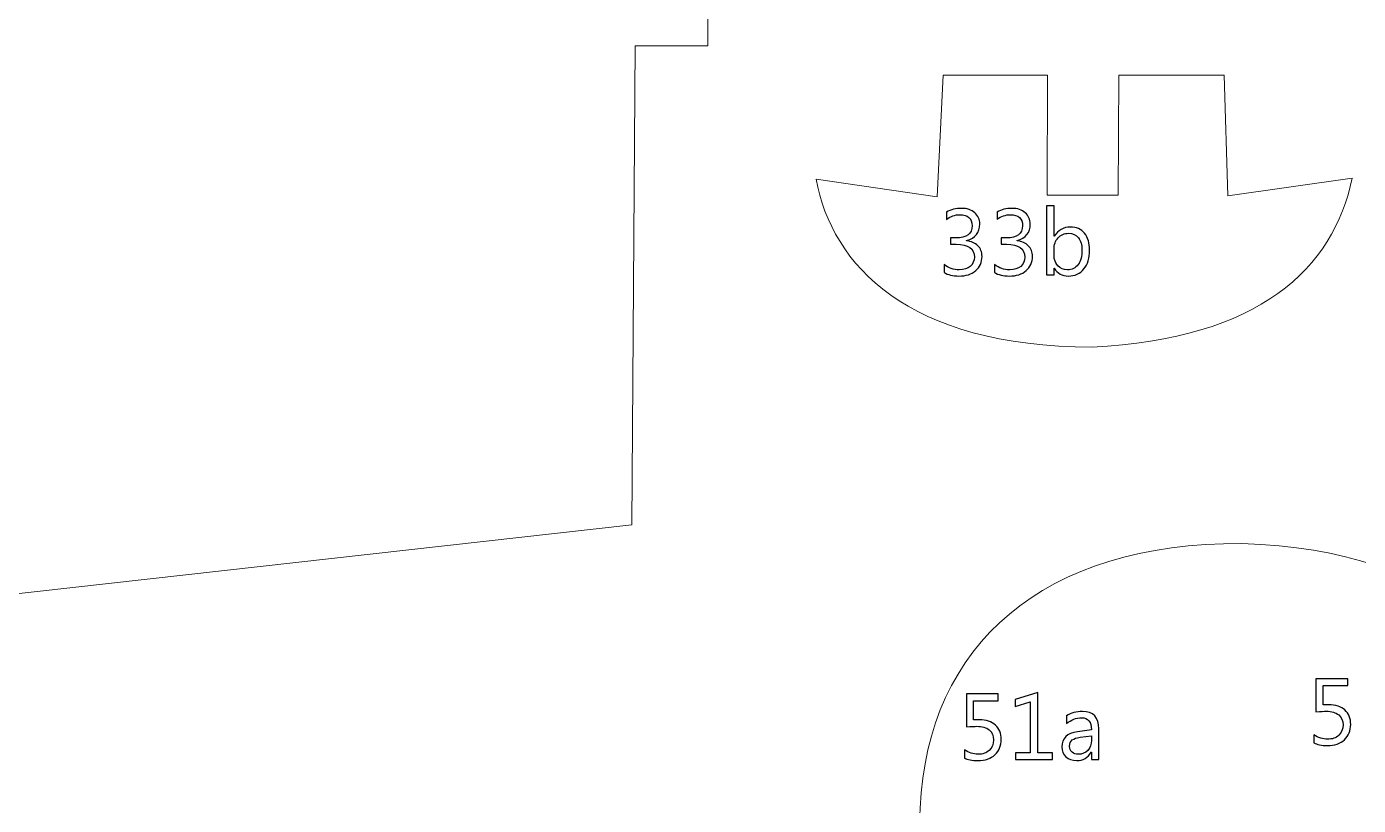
# Model space of a CAD drawing. Header units: centimetres. Extents: x -19.4 to 19.9, y -26.5 to 22.7.
# Drawn here: x -2.86 to 3.17, y 7.55 to 11.08 of the extents above; entities that cross this region are included whole.
import ezdxf

# ---------------------------------------------------------------- set-up
doc = ezdxf.new("R2010")
doc.units = ezdxf.units.CM
doc.header["$MEASUREMENT"] = 0
doc.layers.add('Camada 1', color=7, linetype='Continuous')

msp = doc.modelspace()

# ---------------------------------------------------------------- linework, layer by layer
at = {"layer": 'Camada 1', "color": 7, "lineweight": 9}
for points, knots in [([(11.37641, 13.9241), (11.37641, 13.9241), (12.07959, 13.92746), (12.07959, 13.92746), (12.07959, 13.92746), (12.07959, 13.92746), (12.07889, 12.84872), (12.07889, 12.84872), (12.07889, 12.84872), (12.07889, 12.84872), (12.40737, 12.84868), (12.40737, 12.84868), (12.40737, 12.84868), (12.40737, 12.84868), (12.40791, 13.9203), (12.40791, 13.9203), (12.40791, 13.9203), (12.40791, 13.9203), (13.44927, 13.9203), (13.44927, 13.9203), (13.44927, 13.9203), (13.44927, 13.9203), (13.44927, 12.84866), (13.44927, 12.84866), (13.44927, 12.84866), (13.44927, 12.84866), (13.77653, 12.84874), (13.77653, 12.84874), (13.77653, 12.84874), (13.77653, 12.84874), (13.77665, 13.92194), (13.77665, 13.92194), (13.77665, 13.92194), (13.77665, 13.92194), (14.82129, 13.92148), (14.82129, 13.92148), (14.82129, 13.92148), (14.82129, 13.92148), (14.81871, 12.8491), (14.81871, 12.8491), (14.81871, 12.8491), (14.81871, 12.8491), (15.15111, 12.84872), (15.15111, 12.84872), (15.15111, 12.84872), (15.15111, 12.84872), (15.15233, 13.92432), (15.15233, 13.92432), (15.15233, 13.92432), (15.15233, 13.92432), (16.19311, 13.92528), (16.19311, 13.92528), (16.19311, 13.92528), (16.19311, 13.92528), (16.19311, 12.8488), (16.19311, 12.8488), (16.19311, 12.8488), (16.19311, 12.8488), (16.51913, 12.84902), (16.51913, 12.84902), (16.51913, 12.84902), (16.51913, 12.84902), (16.52443, 13.92402), (16.52443, 13.92402), (16.52443, 13.92402), (16.52443, 13.92402), (17.57629, 13.92198), (17.57629, 13.92198), (17.57629, 13.92198), (17.57629, 13.92198), (17.57965, 12.84876), (17.57965, 12.84876), (17.57965, 12.84876), (17.57965, 12.84876), (17.90357, 12.84884), (17.90357, 12.84884), (17.90357, 12.84884), (17.90357, 12.84884), (17.90519, 13.92198), (17.90519, 13.92198), (17.90519, 13.92198), (17.90519, 13.92198), (19.26099, 13.92256), (19.26099, 13.92256), (19.26099, 13.92256), (19.26099, 13.92256), (19.26329, 13.48384), (19.26329, 13.48384), (19.26329, 13.48384), (19.26329, 13.48384), (18.93721, 13.48414), (18.93721, 13.48414), (18.93721, 13.48414), (18.93721, 13.48414), (18.93723, 12.19382), (18.93723, 12.19382), (18.93723, 12.19382), (18.93723, 12.19382), (19.26321, 12.19404), (19.26321, 12.19404), (19.26321, 12.19404), (19.26321, 12.19404), (19.26315, 11.75908), (19.26315, 11.75908), (19.26315, 11.75908), (19.26315, 11.75908), (11.03407, 11.7589), (11.03407, 11.7589), (11.03407, 11.7589), (11.03407, 11.7589), (11.03373, 12.41852), (11.03373, 12.41852), (11.03373, 12.41852), (11.03373, 12.41852), (9.92885, 12.41852), (9.92885, 12.41852), (9.92885, 12.41852), (9.75935, 12.41476), (9.68185, 12.23418), (9.68047, 11.9069), (9.68047, 11.9069), (9.69413, 11.37154), (9.37973, 11.14726), (9.12445, 11.176), (9.12445, 11.176), (9.12445, 11.176), (9.27543, 12.39628), (9.27543, 12.39628), (9.27543, 12.39628), (9.27543, 12.39628), (8.95219, 12.42986), (8.95219, 12.42986), (8.95219, 12.42986), (8.95219, 12.42986), (8.84463, 11.63264), (8.84463, 11.63264), (8.84463, 11.63264), (8.84463, 11.63264), (0.22525, 11.6231), (0.22525, 11.6231), (0.22525, 11.6231), (0.22525, 11.6231), (0.22507, 10.99086), (0.22507, 10.99086), (0.22507, 10.99086), (0.22507, 10.99086), (-0.10347, 10.99076), (-0.10347, 10.99076), (-0.10347, 10.99076), (-0.10347, 10.99076), (-0.11755, 8.8225), (-0.11755, 8.8225), (-0.11755, 8.8225), (-0.11755, 8.8225), (-3.49563, 8.44424), (-3.49563, 8.44424), (-3.49563, 8.44424), (-3.49563, 8.44424), (-6.30451, 8.4458), (-6.30451, 8.4458), (-6.30451, 8.4458), (-6.45183, 8.39096), (-6.51353, 8.26754), (-6.47197, 8.06132), (-6.47197, 8.06132), (-6.47197, 8.06132), (-6.37361, 7.75354), (-6.37361, 7.75354), (-6.37361, 7.75354), (-6.28155, 7.4655), (-6.25523, 7.30042), (-6.48603, 7.20486), (-6.48603, 7.20486), (-6.48603, 7.20486), (-6.90057, 7.05002), (-6.90057, 7.05002), (-6.90057, 7.05002), (-7.47129, 6.79104), (-7.55529, 6.23856), (-7.30631, 5.48524), (-7.30631, 5.48524), (-7.17705, 5.0702), (-7.33309, 4.78106), (-7.57529, 4.86966), (-7.57529, 4.86966), (-7.57529, 4.86966), (-10.28973, 5.78374), (-10.28973, 5.78374), (-10.28973, 5.78374), (-10.22709, 6.0198), (-10.15177, 6.25586), (-10.06381, 6.49188), (-10.06381, 6.49188), (-10.06381, 6.49188), (-9.29107, 6.16076), (-9.29107, 6.16076), (-9.29107, 6.16076), (-9.29107, 6.16076), (-9.18305, 6.4722), (-9.18305, 6.4722), (-9.18305, 6.4722), (-9.18305, 6.4722), (-9.95903, 6.80332), (-9.95903, 6.80332), (-9.95903, 6.80332), (-9.84095, 7.05886), (-9.71651, 7.30802), (-9.58577, 7.55078), (-9.58577, 7.55078), (-9.58577, 7.55078), (-8.81305, 7.12788), (-8.81305, 7.12788), (-8.81305, 7.12788), (-8.81305, 7.12788), (-8.64277, 7.40654), (-8.64277, 7.40654), (-8.64277, 7.40654), (-8.64277, 7.40654), (-9.40569, 7.83274), (-9.40569, 7.83274), (-9.40569, 7.83274), (-9.28067, 8.0523), (-9.15047, 8.26154), (-9.01279, 8.45562), (-9.01279, 8.45562), (-9.01279, 8.45562), (-8.30555, 7.98026), (-8.30555, 7.98026), (-8.30555, 7.98026), (-8.30555, 7.98026), (-8.12873, 8.24908), (-8.12873, 8.24908), (-8.12873, 8.24908), (-8.12873, 8.24908), (-8.82615, 8.72444), (-8.82615, 8.72444), (-8.82615, 8.72444), (-8.67565, 8.9213), (-8.53347, 9.12214), (-8.40049, 9.32766), (-8.40049, 9.32766), (-8.40049, 9.32766), (-7.67033, 8.87198), (-7.67033, 8.87198), (-7.67033, 8.87198), (-7.67033, 8.87198), (-7.52955, 9.15718), (-7.52955, 9.15718), (-7.52955, 9.15718), (-7.52955, 9.15718), (-8.24333, 9.61944), (-8.24333, 9.61944), (-8.24333, 9.61944), (-7.96299, 10.27668), (-8.15729, 10.81642), (-8.93957, 11.1372), (-8.93957, 11.1372), (-10.30611, 11.44512), (-11.85497, 11.2906), (-13.26861, 10.593), (-13.26861, 10.593), (-14.28477, 10.03624), (-15.28005, 9.33332), (-16.34493, 8.71392), (-16.34493, 8.71392), (-16.88491, 8.36424), (-17.42001, 8.05078), (-17.99139, 7.79882), (-17.99139, 7.79882), (-18.20785, 7.72828), (-18.35853, 7.7012), (-18.43989, 7.74648), (-18.43989, 7.74648), (-18.94871, 8.2031), (-19.20831, 9.29954), (-19.16717, 11.16816), (-19.16717, 11.16816), (-19.05729, 12.75388), (-18.79409, 13.78934), (-18.34589, 14.16064), (-18.34589, 14.16064), (-17.93667, 14.31526), (-16.39563, 14.339), (-14.08061, 14.16394), (-14.08061, 14.16394), (-12.50495, 14.0402), (-10.93755, 13.89186), (-9.37527, 13.72814), (-9.37527, 13.72814), (-8.45931, 13.6227), (-7.69887, 14.4273), (-7.01631, 15.66702), (-7.01631, 15.66702), (-7.24053, 15.70562), (-7.39905, 15.87984), (-7.41883, 16.23198), (-7.41883, 16.23198), (-7.41447, 16.64898), (-7.23319, 16.85688), (-6.88765, 16.88712), (-6.88765, 16.88712), (-6.74355, 16.88834), (-6.59947, 16.8867), (-6.45545, 16.8702), (-6.45545, 16.8702), (-6.25989, 16.84684), (-6.16893, 16.93304), (-6.17537, 17.17238), (-6.17537, 17.17238), (-6.17537, 17.17238), (-6.17237, 17.64582), (-6.17237, 17.64582), (-6.17237, 17.64582), (-6.17237, 17.64582), (-5.81499, 17.6458), (-5.81499, 17.6458), (-5.81499, 17.6458), (-5.81499, 17.6458), (-5.81487, 18.32742), (-5.81487, 18.32742), (-5.81487, 18.32742), (-5.81487, 18.32742), (-5.21493, 18.32704), (-5.21493, 18.32704), (-5.21493, 18.32704), (-5.21493, 18.32704), (-4.62743, 19.04874), (-4.62743, 19.04874), (-4.62743, 19.04874), (-4.62743, 19.04874), (-1.79101, 19.04826), (-1.79101, 19.04826), (-1.79101, 19.04826), (-1.79101, 19.04826), (-1.79035, 17.87462), (-1.79035, 17.87462), (-1.79035, 17.87462), (-1.79035, 17.87462), (-1.44867, 17.87474), (-1.44867, 17.87474), (-1.44867, 17.87474), (-1.44867, 17.87474), (-1.45357, 17.09792), (-1.45357, 17.09792), (-1.45357, 17.09792), (-1.46313, 16.93078), (-1.57727, 16.85724), (-1.75109, 16.82918), (-1.75109, 16.82918), (-1.75109, 16.82918), (-2.31765, 16.8291), (-2.31765, 16.8291), (-2.31765, 16.8291), (-2.31765, 16.8291), (-2.31783, 16.33548), (-2.31783, 16.33548), (-2.31783, 16.33548), (-2.31783, 16.33548), (-1.72435, 16.33548), (-1.72435, 16.33548), (-1.72435, 16.33548), (-0.97487, 16.30596), (-0.53833, 16.19118), (-0.32925, 15.9366), (-0.32925, 15.9366), (-0.19497, 15.77742), (-0.11275, 15.60084), (-0.10665, 15.399), (-0.10665, 15.399), (-0.10665, 15.399), (-0.09979, 14.42812), (-0.09979, 14.42812), (-0.09979, 14.42812), (-0.09979, 14.42812), (0.23141, 14.42836), (0.23141, 14.42836), (0.23141, 14.42836), (0.23141, 14.42836), (0.23235, 13.66432), (0.23235, 13.66432), (0.23235, 13.66432), (0.23235, 13.66432), (9.18865, 13.6641), (9.18865, 13.6641), (9.18865, 13.6641), (9.18865, 13.6641), (9.18727, 14.08738), (9.18727, 14.08738), (9.18727, 14.08738), (9.40587, 14.77222), (9.62069, 15.48714), (9.84303, 16.14192), (9.84303, 16.14192), (9.94079, 16.43224), (10.10731, 16.5922), (10.34163, 16.58406), (10.34163, 16.58406), (10.64957, 16.55468), (10.82359, 16.36344), (10.91783, 16.06836), (10.91783, 16.06836), (11.09525, 15.38488), (11.22243, 14.63772), (11.37641, 13.9241)], [0, 0, 0, 0, 0.0098039, 0.0098039, 0.0098039, 0.0098039, 0.0196078, 0.0196078, 0.0196078, 0.0196078, 0.0294118, 0.0294118, 0.0294118, 0.0294118, 0.0392157, 0.0392157, 0.0392157, 0.0392157, 0.0490196, 0.0490196, 0.0490196, 0.0490196, 0.0588235, 0.0588235, 0.0588235, 0.0588235, 0.0686275, 0.0686275, 0.0686275, 0.0686275, 0.0784314, 0.0784314, 0.0784314, 0.0784314, 0.0882353, 0.0882353, 0.0882353, 0.0882353, 0.0980392, 0.0980392, 0.0980392, 0.0980392, 0.1078431, 0.1078431, 0.1078431, 0.1078431, 0.1176471, 0.1176471, 0.1176471, 0.1176471, 0.127451, 0.127451, 0.127451, 0.127451, 0.1372549, 0.1372549, 0.1372549, 0.1372549, 0.1470588, 0.1470588, 0.1470588, 0.1470588, 0.1568627, 0.1568627, 0.1568627, 0.1568627, 0.1666667, 0.1666667, 0.1666667, 0.1666667, 0.1764706, 0.1764706, 0.1764706, 0.1764706, 0.1862745, 0.1862745, 0.1862745, 0.1862745, 0.1960784, 0.1960784, 0.1960784, 0.1960784, 0.2058824, 0.2058824, 0.2058824, 0.2058824, 0.2156863, 0.2156863, 0.2156863, 0.2156863, 0.2254902, 0.2254902, 0.2254902, 0.2254902, 0.2352941, 0.2352941, 0.2352941, 0.2352941, 0.245098, 0.245098, 0.245098, 0.245098, 0.254902, 0.254902, 0.254902, 0.254902, 0.2647059, 0.2647059, 0.2647059, 0.2647059, 0.2745098, 0.2745098, 0.2745098, 0.2745098, 0.2843137, 0.2843137, 0.2843137, 0.2843137, 0.2941176, 0.2941176, 0.2941176, 0.2941176, 0.3039216, 0.3039216, 0.3039216, 0.3039216, 0.3137255, 0.3137255, 0.3137255, 0.3137255, 0.3235294, 0.3235294, 0.3235294, 0.3235294, 0.3333333, 0.3333333, 0.3333333, 0.3333333, 0.3431373, 0.3431373, 0.3431373, 0.3431373, 0.3529412, 0.3529412, 0.3529412, 0.3529412, 0.3627451, 0.3627451, 0.3627451, 0.3627451, 0.372549, 0.372549, 0.372549, 0.372549, 0.3823529, 0.3823529, 0.3823529, 0.3823529, 0.3921569, 0.3921569, 0.3921569, 0.3921569, 0.4019608, 0.4019608, 0.4019608, 0.4019608, 0.4117647, 0.4117647, 0.4117647, 0.4117647, 0.4215686, 0.4215686, 0.4215686, 0.4215686, 0.4313725, 0.4313725, 0.4313725, 0.4313725, 0.4411765, 0.4411765, 0.4411765, 0.4411765, 0.4509804, 0.4509804, 0.4509804, 0.4509804, 0.4607843, 0.4607843, 0.4607843, 0.4607843, 0.4705882, 0.4705882, 0.4705882, 0.4705882, 0.4803922, 0.4803922, 0.4803922, 0.4803922, 0.4901961, 0.4901961, 0.4901961, 0.4901961, 0.5, 0.5, 0.5, 0.5, 0.5098039, 0.5098039, 0.5098039, 0.5098039, 0.5196078, 0.5196078, 0.5196078, 0.5196078, 0.5294118, 0.5294118, 0.5294118, 0.5294118, 0.5392157, 0.5392157, 0.5392157, 0.5392157, 0.5490196, 0.5490196, 0.5490196, 0.5490196, 0.5588235, 0.5588235, 0.5588235, 0.5588235, 0.5686275, 0.5686275, 0.5686275, 0.5686275, 0.5784314, 0.5784314, 0.5784314, 0.5784314, 0.5882353, 0.5882353, 0.5882353, 0.5882353, 0.5980392, 0.5980392, 0.5980392, 0.5980392, 0.6078431, 0.6078431, 0.6078431, 0.6078431, 0.6176471, 0.6176471, 0.6176471, 0.6176471, 0.627451, 0.627451, 0.627451, 0.627451, 0.6372549, 0.6372549, 0.6372549, 0.6372549, 0.6470588, 0.6470588, 0.6470588, 0.6470588, 0.6568627, 0.6568627, 0.6568627, 0.6568627, 0.6666667, 0.6666667, 0.6666667, 0.6666667, 0.6764706, 0.6764706, 0.6764706, 0.6764706, 0.6862745, 0.6862745, 0.6862745, 0.6862745, 0.6960784, 0.6960784, 0.6960784, 0.6960784, 0.7058824, 0.7058824, 0.7058824, 0.7058824, 0.7156863, 0.7156863, 0.7156863, 0.7156863, 0.7254902, 0.7254902, 0.7254902, 0.7254902, 0.7352941, 0.7352941, 0.7352941, 0.7352941, 0.745098, 0.745098, 0.745098, 0.745098, 0.754902, 0.754902, 0.754902, 0.754902, 0.7647059, 0.7647059, 0.7647059, 0.7647059, 0.7745098, 0.7745098, 0.7745098, 0.7745098, 0.7843137, 0.7843137, 0.7843137, 0.7843137, 0.7941176, 0.7941176, 0.7941176, 0.7941176, 0.8039216, 0.8039216, 0.8039216, 0.8039216, 0.8137255, 0.8137255, 0.8137255, 0.8137255, 0.8235294, 0.8235294, 0.8235294, 0.8235294, 0.8333333, 0.8333333, 0.8333333, 0.8333333, 0.8431373, 0.8431373, 0.8431373, 0.8431373, 0.8529412, 0.8529412, 0.8529412, 0.8529412, 0.8627451, 0.8627451, 0.8627451, 0.8627451, 0.872549, 0.872549, 0.872549, 0.872549, 0.8823529, 0.8823529, 0.8823529, 0.8823529, 0.8921569, 0.8921569, 0.8921569, 0.8921569, 0.9019608, 0.9019608, 0.9019608, 0.9019608, 0.9117647, 0.9117647, 0.9117647, 0.9117647, 0.9215686, 0.9215686, 0.9215686, 0.9215686, 0.9313725, 0.9313725, 0.9313725, 0.9313725, 0.9411765, 0.9411765, 0.9411765, 0.9411765, 0.9509804, 0.9509804, 0.9509804, 0.9509804, 0.9607843, 0.9607843, 0.9607843, 0.9607843, 0.9705882, 0.9705882, 0.9705882, 0.9705882, 0.9803922, 0.9803922, 0.9803922, 0.9803922, 1, 1, 1, 1]), ([(1.29067, 10.85912), (1.29067, 10.85912), (1.76147, 10.85902), (1.76147, 10.85902), (1.76147, 10.85902), (1.76147, 10.85902), (1.76039, 10.31476), (1.76039, 10.31476), (1.76039, 10.31476), (1.76039, 10.31476), (2.08235, 10.3149), (2.08235, 10.3149), (2.08235, 10.3149), (2.08235, 10.3149), (2.08543, 10.85888), (2.08543, 10.85888), (2.08543, 10.85888), (2.08543, 10.85888), (2.56185, 10.85908), (2.56185, 10.85908), (2.56185, 10.85908), (2.56185, 10.85908), (2.57795, 10.31212), (2.57795, 10.31212), (2.57795, 10.31212), (2.57795, 10.31212), (3.14022, 10.39258), (3.14022, 10.39258), (3.14022, 10.39258), (3.0556, 9.98332), (2.72054, 9.66392), (1.96436, 9.62784), (1.96436, 9.62784), (1.1263, 9.62918), (0.78875, 9.99998), (0.71516, 10.38726), (0.71516, 10.38726), (0.71516, 10.38726), (1.26333, 10.30756), (1.26333, 10.30756), (1.26333, 10.30756), (1.26333, 10.30756), (1.29067, 10.85912), (1.29067, 10.85912)], [0, 0, 0, 0, 0.0833333, 0.0833333, 0.0833333, 0.0833333, 0.1666667, 0.1666667, 0.1666667, 0.1666667, 0.25, 0.25, 0.25, 0.25, 0.3333333, 0.3333333, 0.3333333, 0.3333333, 0.4166667, 0.4166667, 0.4166667, 0.4166667, 0.5, 0.5, 0.5, 0.5, 0.5833333, 0.5833333, 0.5833333, 0.5833333, 0.6666667, 0.6666667, 0.6666667, 0.6666667, 0.75, 0.75, 0.75, 0.75, 0.8333333, 0.8333333, 0.8333333, 0.8333333, 1, 1, 1, 1]), ([(1.78183, 7.49232), (1.78183, 7.49232), (3.43911, 7.49232), (3.43911, 7.49232), (3.43911, 7.49232), (3.43911, 7.49232), (3.43895, 6.54134), (3.43895, 6.54134), (3.43895, 6.54134), (3.43895, 6.54134), (3.63725, 6.54126), (3.63725, 6.54126), (3.63725, 6.54126), (4.06167, 6.55782), (4.04601, 7.22336), (4.04225, 7.53746), (4.04225, 7.53746), (3.99287, 8.27288), (3.56705, 8.70618), (2.64161, 8.73852), (2.64161, 8.73852), (1.74353, 8.74314), (1.21989, 8.28126), (1.18559, 7.54106), (1.18559, 7.54106), (1.16931, 7.18974), (1.13373, 6.65694), (1.57381, 6.54118), (1.57381, 6.54118), (1.57381, 6.54118), (1.77489, 6.54466), (1.77489, 6.54466), (1.77489, 6.54466), (1.77489, 6.54466), (1.78183, 7.49232), (1.78183, 7.49232)], [0, 0, 0, 0, 0.1, 0.1, 0.1, 0.1, 0.2, 0.2, 0.2, 0.2, 0.3, 0.3, 0.3, 0.3, 0.4, 0.4, 0.4, 0.4, 0.5, 0.5, 0.5, 0.5, 0.6, 0.6, 0.6, 0.6, 0.7, 0.7, 0.7, 0.7, 0.8, 0.8, 0.8, 0.8, 1, 1, 1, 1])]:
    msp.add_open_spline(points, degree=3, knots=knots, dxfattribs=at)
at = {"layer": 'Camada 1', "color": 7}
for points, knots in [([(1.29444, 9.96521), (1.29444, 9.96521), (1.29444, 10.00161), (1.29444, 10.00161), (1.29444, 10.00161), (1.31469, 9.98553), (1.33762, 9.97748), (1.3631, 9.97748), (1.3631, 9.97748), (1.38384, 9.97748), (1.40035, 9.98263), (1.4127, 9.99301), (1.4127, 9.99301), (1.42504, 10.00338), (1.43118, 10.01735), (1.43118, 10.03485), (1.43118, 10.03485), (1.43118, 10.07365), (1.40367, 10.09306), (1.3487, 10.09306), (1.3487, 10.09306), (1.3487, 10.09306), (1.32408, 10.09306), (1.32408, 10.09306), (1.32408, 10.09306), (1.32408, 10.09306), (1.32408, 10.12184), (1.32408, 10.12184), (1.32408, 10.12184), (1.32408, 10.12184), (1.3475, 10.12184), (1.3475, 10.12184), (1.3475, 10.12184), (1.39654, 10.12184), (1.42102, 10.14005), (1.42102, 10.17638), (1.42102, 10.17638), (1.42102, 10.21004), (1.40232, 10.22683), (1.36493, 10.22683), (1.36493, 10.22683), (1.34405, 10.22683), (1.32436, 10.21978), (1.30587, 10.20566), (1.30587, 10.20566), (1.30587, 10.20566), (1.30587, 10.23868), (1.30587, 10.23868), (1.30587, 10.23868), (1.32492, 10.24997), (1.34743, 10.25562), (1.37333, 10.25562), (1.37333, 10.25562), (1.3983, 10.25562), (1.41827, 10.24899), (1.4333, 10.23579), (1.4333, 10.23579), (1.44826, 10.22253), (1.45574, 10.20559), (1.45574, 10.18492), (1.45574, 10.18492), (1.45574, 10.1459), (1.43591, 10.12078), (1.39619, 10.10964), (1.39619, 10.10964), (1.39619, 10.10964), (1.39619, 10.10879), (1.39619, 10.10879), (1.39619, 10.10879), (1.41749, 10.10674), (1.43443, 10.09926), (1.44699, 10.08635), (1.44699, 10.08635), (1.45962, 10.07344), (1.4659, 10.05735), (1.4659, 10.03809), (1.4659, 10.03809), (1.4659, 10.01142), (1.45637, 9.98997), (1.43725, 9.9736), (1.43725, 9.9736), (1.41813, 9.9573), (1.39294, 9.94912), (1.36168, 9.94912), (1.36168, 9.94912), (1.33353, 9.94912), (1.3111, 9.95448), (1.29444, 9.96521)], [0, 0, 0, 0, 0.0434783, 0.0434783, 0.0434783, 0.0434783, 0.0869565, 0.0869565, 0.0869565, 0.0869565, 0.1304348, 0.1304348, 0.1304348, 0.1304348, 0.173913, 0.173913, 0.173913, 0.173913, 0.2173913, 0.2173913, 0.2173913, 0.2173913, 0.2608696, 0.2608696, 0.2608696, 0.2608696, 0.3043478, 0.3043478, 0.3043478, 0.3043478, 0.3478261, 0.3478261, 0.3478261, 0.3478261, 0.3913043, 0.3913043, 0.3913043, 0.3913043, 0.4347826, 0.4347826, 0.4347826, 0.4347826, 0.4782609, 0.4782609, 0.4782609, 0.4782609, 0.5217391, 0.5217391, 0.5217391, 0.5217391, 0.5652174, 0.5652174, 0.5652174, 0.5652174, 0.6086957, 0.6086957, 0.6086957, 0.6086957, 0.6521739, 0.6521739, 0.6521739, 0.6521739, 0.6956522, 0.6956522, 0.6956522, 0.6956522, 0.7391304, 0.7391304, 0.7391304, 0.7391304, 0.7826087, 0.7826087, 0.7826087, 0.7826087, 0.826087, 0.826087, 0.826087, 0.826087, 0.8695652, 0.8695652, 0.8695652, 0.8695652, 0.9130435, 0.9130435, 0.9130435, 0.9130435, 1, 1, 1, 1]), ([(1.52262, 9.96521), (1.52262, 9.96521), (1.52262, 10.00161), (1.52262, 10.00161), (1.52262, 10.00161), (1.54287, 9.98553), (1.5658, 9.97748), (1.59128, 9.97748), (1.59128, 9.97748), (1.61202, 9.97748), (1.62853, 9.98263), (1.64088, 9.99301), (1.64088, 9.99301), (1.65322, 10.00338), (1.65936, 10.01735), (1.65936, 10.03485), (1.65936, 10.03485), (1.65936, 10.07365), (1.63185, 10.09306), (1.57688, 10.09306), (1.57688, 10.09306), (1.57688, 10.09306), (1.55226, 10.09306), (1.55226, 10.09306), (1.55226, 10.09306), (1.55226, 10.09306), (1.55226, 10.12184), (1.55226, 10.12184), (1.55226, 10.12184), (1.55226, 10.12184), (1.57568, 10.12184), (1.57568, 10.12184), (1.57568, 10.12184), (1.62472, 10.12184), (1.6492, 10.14005), (1.6492, 10.17638), (1.6492, 10.17638), (1.6492, 10.21004), (1.6305, 10.22683), (1.59311, 10.22683), (1.59311, 10.22683), (1.57223, 10.22683), (1.55254, 10.21978), (1.53405, 10.20566), (1.53405, 10.20566), (1.53405, 10.20566), (1.53405, 10.23868), (1.53405, 10.23868), (1.53405, 10.23868), (1.5531, 10.24997), (1.57561, 10.25562), (1.60151, 10.25562), (1.60151, 10.25562), (1.62648, 10.25562), (1.64645, 10.24899), (1.66148, 10.23579), (1.66148, 10.23579), (1.67644, 10.22253), (1.68392, 10.20559), (1.68392, 10.18492), (1.68392, 10.18492), (1.68392, 10.1459), (1.66409, 10.12078), (1.62437, 10.10964), (1.62437, 10.10964), (1.62437, 10.10964), (1.62437, 10.10879), (1.62437, 10.10879), (1.62437, 10.10879), (1.64567, 10.10674), (1.66261, 10.09926), (1.67517, 10.08635), (1.67517, 10.08635), (1.6878, 10.07344), (1.69408, 10.05735), (1.69408, 10.03809), (1.69408, 10.03809), (1.69408, 10.01142), (1.68455, 9.98997), (1.66543, 9.9736), (1.66543, 9.9736), (1.64631, 9.9573), (1.62112, 9.94912), (1.58986, 9.94912), (1.58986, 9.94912), (1.56171, 9.94912), (1.53928, 9.95448), (1.52262, 9.96521)], [0, 0, 0, 0, 0.0434783, 0.0434783, 0.0434783, 0.0434783, 0.0869565, 0.0869565, 0.0869565, 0.0869565, 0.1304348, 0.1304348, 0.1304348, 0.1304348, 0.173913, 0.173913, 0.173913, 0.173913, 0.2173913, 0.2173913, 0.2173913, 0.2173913, 0.2608696, 0.2608696, 0.2608696, 0.2608696, 0.3043478, 0.3043478, 0.3043478, 0.3043478, 0.3478261, 0.3478261, 0.3478261, 0.3478261, 0.3913043, 0.3913043, 0.3913043, 0.3913043, 0.4347826, 0.4347826, 0.4347826, 0.4347826, 0.4782609, 0.4782609, 0.4782609, 0.4782609, 0.5217391, 0.5217391, 0.5217391, 0.5217391, 0.5652174, 0.5652174, 0.5652174, 0.5652174, 0.6086957, 0.6086957, 0.6086957, 0.6086957, 0.6521739, 0.6521739, 0.6521739, 0.6521739, 0.6956522, 0.6956522, 0.6956522, 0.6956522, 0.7391304, 0.7391304, 0.7391304, 0.7391304, 0.7826087, 0.7826087, 0.7826087, 0.7826087, 0.826087, 0.826087, 0.826087, 0.826087, 0.8695652, 0.8695652, 0.8695652, 0.8695652, 0.9130435, 0.9130435, 0.9130435, 0.9130435, 1, 1, 1, 1]), ([(1.79271, 9.98454), (1.79271, 9.98454), (1.79187, 9.98454), (1.79187, 9.98454), (1.79187, 9.98454), (1.79187, 9.98454), (1.79187, 9.9542), (1.79187, 9.9542), (1.79187, 9.9542), (1.79187, 9.9542), (1.758, 9.9542), (1.758, 9.9542), (1.758, 9.9542), (1.758, 9.9542), (1.758, 10.26747), (1.758, 10.26747), (1.758, 10.26747), (1.758, 10.26747), (1.79187, 10.26747), (1.79187, 10.26747), (1.79187, 10.26747), (1.79187, 10.26747), (1.79187, 10.1289), (1.79187, 10.1289), (1.79187, 10.1289), (1.79187, 10.1289), (1.79271, 10.1289), (1.79271, 10.1289), (1.79271, 10.1289), (1.80937, 10.15691), (1.83378, 10.17095), (1.86588, 10.17095), (1.86588, 10.17095), (1.89305, 10.17095), (1.91428, 10.1615), (1.92966, 10.14252), (1.92966, 10.14252), (1.94505, 10.12354), (1.95274, 10.09814), (1.95274, 10.06624), (1.95274, 10.06624), (1.95274, 10.03082), (1.94413, 10.00239), (1.92691, 9.98108), (1.92691, 9.98108), (1.90963, 9.95977), (1.88606, 9.94912), (1.85614, 9.94912), (1.85614, 9.94912), (1.8282, 9.94912), (1.80704, 9.9609), (1.79271, 9.98454)], [0, 0, 0, 0, 0.0714286, 0.0714286, 0.0714286, 0.0714286, 0.1428571, 0.1428571, 0.1428571, 0.1428571, 0.2142857, 0.2142857, 0.2142857, 0.2142857, 0.2857143, 0.2857143, 0.2857143, 0.2857143, 0.3571429, 0.3571429, 0.3571429, 0.3571429, 0.4285714, 0.4285714, 0.4285714, 0.4285714, 0.5, 0.5, 0.5, 0.5, 0.5714286, 0.5714286, 0.5714286, 0.5714286, 0.6428571, 0.6428571, 0.6428571, 0.6428571, 0.7142857, 0.7142857, 0.7142857, 0.7142857, 0.7857143, 0.7857143, 0.7857143, 0.7857143, 0.8571429, 0.8571429, 0.8571429, 0.8571429, 1, 1, 1, 1]), ([(1.79187, 10.0702), (1.79187, 10.0702), (1.79187, 10.04056), (1.79187, 10.04056), (1.79187, 10.04056), (1.79187, 10.02299), (1.79758, 10.00811), (1.80894, 9.99583), (1.80894, 9.99583), (1.8203, 9.98362), (1.83477, 9.97748), (1.85226, 9.97748), (1.85226, 9.97748), (1.8728, 9.97748), (1.88888, 9.98539), (1.90053, 10.00112), (1.90053, 10.00112), (1.91217, 10.01692), (1.91802, 10.0388), (1.91802, 10.06688), (1.91802, 10.06688), (1.91802, 10.09052), (1.91259, 10.10907), (1.90165, 10.12248), (1.90165, 10.12248), (1.89079, 10.13588), (1.87604, 10.14259), (1.85741, 10.14259), (1.85741, 10.14259), (1.83773, 10.14259), (1.82185, 10.13574), (1.80986, 10.12198), (1.80986, 10.12198), (1.79787, 10.10823), (1.79187, 10.09094), (1.79187, 10.0702)], [0, 0, 0, 0, 0.1, 0.1, 0.1, 0.1, 0.2, 0.2, 0.2, 0.2, 0.3, 0.3, 0.3, 0.3, 0.4, 0.4, 0.4, 0.4, 0.5, 0.5, 0.5, 0.5, 0.6, 0.6, 0.6, 0.6, 0.7, 0.7, 0.7, 0.7, 0.8, 0.8, 0.8, 0.8, 1, 1, 1, 1]), ([(2.96722, 7.8364), (2.96722, 7.8364), (2.96722, 7.87238), (2.96722, 7.87238), (2.96722, 7.87238), (2.98747, 7.85912), (3.00807, 7.85248), (3.02902, 7.85248), (3.02902, 7.85248), (3.04998, 7.85248), (3.06684, 7.85841), (3.07968, 7.87026), (3.07968, 7.87026), (3.09246, 7.88205), (3.09888, 7.89778), (3.09888, 7.91733), (3.09888, 7.91733), (3.09888, 7.93673), (3.09231, 7.9519), (3.07926, 7.96276), (3.07926, 7.96276), (3.06614, 7.97363), (3.04744, 7.97906), (3.02303, 7.97906), (3.02303, 7.97906), (3.01477, 7.97906), (2.99925, 7.97822), (2.97653, 7.97659), (2.97653, 7.97659), (2.97653, 7.97659), (2.97653, 8.12554), (2.97653, 8.12554), (2.97653, 8.12554), (2.97653, 8.12554), (3.12004, 8.12554), (3.12004, 8.12554), (3.12004, 8.12554), (3.12004, 8.12554), (3.12004, 8.09506), (3.12004, 8.09506), (3.12004, 8.09506), (3.12004, 8.09506), (3.0087, 8.09506), (3.0087, 8.09506), (3.0087, 8.09506), (3.0087, 8.09506), (3.0087, 8.00785), (3.0087, 8.00785), (3.0087, 8.00785), (3.01781, 8.00841), (3.0262, 8.0087), (3.03396, 8.0087), (3.03396, 8.0087), (3.06564, 8.0087), (3.0902, 8.00072), (3.10755, 7.98485), (3.10755, 7.98485), (3.12491, 7.96897), (3.13359, 7.94717), (3.13359, 7.91951), (3.13359, 7.91951), (3.13359, 7.89087), (3.12428, 7.86779), (3.10558, 7.85037), (3.10558, 7.85037), (3.08688, 7.83287), (3.0612, 7.82412), (3.02867, 7.82412), (3.02867, 7.82412), (3.00123, 7.82412), (2.98076, 7.82821), (2.96722, 7.8364)], [0, 0, 0, 0, 0.0526316, 0.0526316, 0.0526316, 0.0526316, 0.1052632, 0.1052632, 0.1052632, 0.1052632, 0.1578947, 0.1578947, 0.1578947, 0.1578947, 0.2105263, 0.2105263, 0.2105263, 0.2105263, 0.2631579, 0.2631579, 0.2631579, 0.2631579, 0.3157895, 0.3157895, 0.3157895, 0.3157895, 0.3684211, 0.3684211, 0.3684211, 0.3684211, 0.4210526, 0.4210526, 0.4210526, 0.4210526, 0.4736842, 0.4736842, 0.4736842, 0.4736842, 0.5263158, 0.5263158, 0.5263158, 0.5263158, 0.5789474, 0.5789474, 0.5789474, 0.5789474, 0.6315789, 0.6315789, 0.6315789, 0.6315789, 0.6842105, 0.6842105, 0.6842105, 0.6842105, 0.7368421, 0.7368421, 0.7368421, 0.7368421, 0.7894737, 0.7894737, 0.7894737, 0.7894737, 0.8421053, 0.8421053, 0.8421053, 0.8421053, 0.8947368, 0.8947368, 0.8947368, 0.8947368, 1, 1, 1, 1]), ([(1.38622, 7.7684), (1.38622, 7.7684), (1.38622, 7.80438), (1.38622, 7.80438), (1.38622, 7.80438), (1.40647, 7.79112), (1.42707, 7.78448), (1.44802, 7.78448), (1.44802, 7.78448), (1.46898, 7.78448), (1.48584, 7.79041), (1.49868, 7.80226), (1.49868, 7.80226), (1.51146, 7.81405), (1.51788, 7.82978), (1.51788, 7.84933), (1.51788, 7.84933), (1.51788, 7.86873), (1.51131, 7.8839), (1.49826, 7.89476), (1.49826, 7.89476), (1.48514, 7.90563), (1.46644, 7.91106), (1.44203, 7.91106), (1.44203, 7.91106), (1.43377, 7.91106), (1.41825, 7.91022), (1.39553, 7.90859), (1.39553, 7.90859), (1.39553, 7.90859), (1.39553, 8.05754), (1.39553, 8.05754), (1.39553, 8.05754), (1.39553, 8.05754), (1.53904, 8.05754), (1.53904, 8.05754), (1.53904, 8.05754), (1.53904, 8.05754), (1.53904, 8.02706), (1.53904, 8.02706), (1.53904, 8.02706), (1.53904, 8.02706), (1.4277, 8.02706), (1.4277, 8.02706), (1.4277, 8.02706), (1.4277, 8.02706), (1.4277, 7.93985), (1.4277, 7.93985), (1.4277, 7.93985), (1.43681, 7.94041), (1.4452, 7.9407), (1.45296, 7.9407), (1.45296, 7.9407), (1.48464, 7.9407), (1.5092, 7.93272), (1.52655, 7.91685), (1.52655, 7.91685), (1.54391, 7.90097), (1.55259, 7.87917), (1.55259, 7.85151), (1.55259, 7.85151), (1.55259, 7.82287), (1.54328, 7.79979), (1.52458, 7.78237), (1.52458, 7.78237), (1.50588, 7.76487), (1.4802, 7.75612), (1.44767, 7.75612), (1.44767, 7.75612), (1.42023, 7.75612), (1.39976, 7.76021), (1.38622, 7.7684)], [0, 0, 0, 0, 0.0526316, 0.0526316, 0.0526316, 0.0526316, 0.1052632, 0.1052632, 0.1052632, 0.1052632, 0.1578947, 0.1578947, 0.1578947, 0.1578947, 0.2105263, 0.2105263, 0.2105263, 0.2105263, 0.2631579, 0.2631579, 0.2631579, 0.2631579, 0.3157895, 0.3157895, 0.3157895, 0.3157895, 0.3684211, 0.3684211, 0.3684211, 0.3684211, 0.4210526, 0.4210526, 0.4210526, 0.4210526, 0.4736842, 0.4736842, 0.4736842, 0.4736842, 0.5263158, 0.5263158, 0.5263158, 0.5263158, 0.5789474, 0.5789474, 0.5789474, 0.5789474, 0.6315789, 0.6315789, 0.6315789, 0.6315789, 0.6842105, 0.6842105, 0.6842105, 0.6842105, 0.7368421, 0.7368421, 0.7368421, 0.7368421, 0.7894737, 0.7894737, 0.7894737, 0.7894737, 0.8421053, 0.8421053, 0.8421053, 0.8421053, 0.8947368, 0.8947368, 0.8947368, 0.8947368, 1, 1, 1, 1]), ([(1.78458, 7.7612), (1.78458, 7.7612), (1.61694, 7.7612), (1.61694, 7.7612), (1.61694, 7.7612), (1.61694, 7.7612), (1.61694, 7.79083), (1.61694, 7.79083), (1.61694, 7.79083), (1.61694, 7.79083), (1.68382, 7.79083), (1.68382, 7.79083), (1.68382, 7.79083), (1.68382, 7.79083), (1.68382, 8.02127), (1.68382, 8.02127), (1.68382, 8.02127), (1.68382, 8.02127), (1.61524, 8.00081), (1.61524, 8.00081), (1.61524, 8.00081), (1.61524, 8.00081), (1.61524, 8.03298), (1.61524, 8.03298), (1.61524, 8.03298), (1.61524, 8.03298), (1.71769, 8.06431), (1.71769, 8.06431), (1.71769, 8.06431), (1.71769, 8.06431), (1.71769, 7.79083), (1.71769, 7.79083), (1.71769, 7.79083), (1.71769, 7.79083), (1.78458, 7.79083), (1.78458, 7.79083), (1.78458, 7.79083), (1.78458, 7.79083), (1.78458, 7.7612), (1.78458, 7.7612)], [0, 0, 0, 0, 0.0909091, 0.0909091, 0.0909091, 0.0909091, 0.1818182, 0.1818182, 0.1818182, 0.1818182, 0.2727273, 0.2727273, 0.2727273, 0.2727273, 0.3636364, 0.3636364, 0.3636364, 0.3636364, 0.4545455, 0.4545455, 0.4545455, 0.4545455, 0.5454545, 0.5454545, 0.5454545, 0.5454545, 0.6363636, 0.6363636, 0.6363636, 0.6363636, 0.7272727, 0.7272727, 0.7272727, 0.7272727, 0.8181818, 0.8181818, 0.8181818, 0.8181818, 1, 1, 1, 1]), ([(1.99456, 7.7612), (1.99456, 7.7612), (1.96069, 7.7612), (1.96069, 7.7612), (1.96069, 7.7612), (1.96069, 7.7612), (1.96069, 7.79429), (1.96069, 7.79429), (1.96069, 7.79429), (1.96069, 7.79429), (1.95984, 7.79429), (1.95984, 7.79429), (1.95984, 7.79429), (1.9451, 7.76882), (1.92344, 7.75612), (1.89472, 7.75612), (1.89472, 7.75612), (1.87362, 7.75612), (1.85711, 7.76169), (1.84519, 7.77291), (1.84519, 7.77291), (1.83326, 7.78406), (1.82734, 7.79888), (1.82734, 7.81736), (1.82734, 7.81736), (1.82734, 7.85695), (1.85062, 7.88002), (1.89719, 7.88651), (1.89719, 7.88651), (1.89719, 7.88651), (1.96069, 7.8954), (1.96069, 7.8954), (1.96069, 7.8954), (1.96069, 7.93152), (1.94615, 7.94959), (1.91709, 7.94959), (1.91709, 7.94959), (1.89161, 7.94959), (1.86861, 7.94084), (1.84808, 7.92334), (1.84808, 7.92334), (1.84808, 7.92334), (1.84808, 7.95805), (1.84808, 7.95805), (1.84808, 7.95805), (1.86889, 7.97132), (1.89281, 7.97795), (1.91998, 7.97795), (1.91998, 7.97795), (1.96972, 7.97795), (1.99456, 7.95163), (1.99456, 7.89893), (1.99456, 7.89893), (1.99456, 7.89893), (1.99456, 7.7612), (1.99456, 7.7612)], [0, 0, 0, 0, 0.0666667, 0.0666667, 0.0666667, 0.0666667, 0.1333333, 0.1333333, 0.1333333, 0.1333333, 0.2, 0.2, 0.2, 0.2, 0.2666667, 0.2666667, 0.2666667, 0.2666667, 0.3333333, 0.3333333, 0.3333333, 0.3333333, 0.4, 0.4, 0.4, 0.4, 0.4666667, 0.4666667, 0.4666667, 0.4666667, 0.5333333, 0.5333333, 0.5333333, 0.5333333, 0.6, 0.6, 0.6, 0.6, 0.6666667, 0.6666667, 0.6666667, 0.6666667, 0.7333333, 0.7333333, 0.7333333, 0.7333333, 0.8, 0.8, 0.8, 0.8, 0.8666667, 0.8666667, 0.8666667, 0.8666667, 1, 1, 1, 1]), ([(1.96069, 7.86831), (1.96069, 7.86831), (1.90961, 7.86125), (1.90961, 7.86125), (1.90961, 7.86125), (1.89387, 7.85906), (1.88202, 7.85511), (1.87405, 7.84954), (1.87405, 7.84954), (1.86607, 7.84389), (1.86205, 7.83401), (1.86205, 7.81976), (1.86205, 7.81976), (1.86205, 7.80939), (1.86572, 7.80092), (1.87313, 7.79436), (1.87313, 7.79436), (1.88047, 7.7878), (1.89034, 7.78448), (1.90255, 7.78448), (1.90255, 7.78448), (1.91941, 7.78448), (1.93331, 7.79041), (1.94425, 7.80219), (1.94425, 7.80219), (1.95519, 7.81405), (1.96069, 7.829), (1.96069, 7.84714), (1.96069, 7.84714), (1.96069, 7.84714), (1.96069, 7.86831), (1.96069, 7.86831)], [0, 0, 0, 0, 0.1111111, 0.1111111, 0.1111111, 0.1111111, 0.2222222, 0.2222222, 0.2222222, 0.2222222, 0.3333333, 0.3333333, 0.3333333, 0.3333333, 0.4444444, 0.4444444, 0.4444444, 0.4444444, 0.5555556, 0.5555556, 0.5555556, 0.5555556, 0.6666667, 0.6666667, 0.6666667, 0.6666667, 0.7777778, 0.7777778, 0.7777778, 0.7777778, 1, 1, 1, 1])]:
    msp.add_open_spline(points, degree=3, knots=knots, dxfattribs=at)
at = {"layer": 'Camada 1', "color": 250, "lineweight": 9}
for points, knots in [([(1.29444, 9.96521), (1.29444, 9.96521), (1.29444, 10.00161), (1.29444, 10.00161), (1.29444, 10.00161), (1.31469, 9.98553), (1.33762, 9.97748), (1.3631, 9.97748), (1.3631, 9.97748), (1.38384, 9.97748), (1.40035, 9.98263), (1.4127, 9.99301), (1.4127, 9.99301), (1.42504, 10.00338), (1.43118, 10.01735), (1.43118, 10.03485), (1.43118, 10.03485), (1.43118, 10.07365), (1.40367, 10.09306), (1.3487, 10.09306), (1.3487, 10.09306), (1.3487, 10.09306), (1.32408, 10.09306), (1.32408, 10.09306), (1.32408, 10.09306), (1.32408, 10.09306), (1.32408, 10.12184), (1.32408, 10.12184), (1.32408, 10.12184), (1.32408, 10.12184), (1.3475, 10.12184), (1.3475, 10.12184), (1.3475, 10.12184), (1.39654, 10.12184), (1.42102, 10.14005), (1.42102, 10.17638), (1.42102, 10.17638), (1.42102, 10.21004), (1.40232, 10.22683), (1.36493, 10.22683), (1.36493, 10.22683), (1.34405, 10.22683), (1.32436, 10.21978), (1.30587, 10.20566), (1.30587, 10.20566), (1.30587, 10.20566), (1.30587, 10.23868), (1.30587, 10.23868), (1.30587, 10.23868), (1.32492, 10.24997), (1.34743, 10.25562), (1.37333, 10.25562), (1.37333, 10.25562), (1.3983, 10.25562), (1.41827, 10.24899), (1.4333, 10.23579), (1.4333, 10.23579), (1.44826, 10.22253), (1.45574, 10.20559), (1.45574, 10.18492), (1.45574, 10.18492), (1.45574, 10.1459), (1.43591, 10.12078), (1.39619, 10.10964), (1.39619, 10.10964), (1.39619, 10.10964), (1.39619, 10.10879), (1.39619, 10.10879), (1.39619, 10.10879), (1.41749, 10.10674), (1.43443, 10.09926), (1.44699, 10.08635), (1.44699, 10.08635), (1.45962, 10.07344), (1.4659, 10.05735), (1.4659, 10.03809), (1.4659, 10.03809), (1.4659, 10.01142), (1.45637, 9.98997), (1.43725, 9.9736), (1.43725, 9.9736), (1.41813, 9.9573), (1.39294, 9.94912), (1.36168, 9.94912), (1.36168, 9.94912), (1.33353, 9.94912), (1.3111, 9.95448), (1.29444, 9.96521)], [0, 0, 0, 0, 0.0434783, 0.0434783, 0.0434783, 0.0434783, 0.0869565, 0.0869565, 0.0869565, 0.0869565, 0.1304348, 0.1304348, 0.1304348, 0.1304348, 0.173913, 0.173913, 0.173913, 0.173913, 0.2173913, 0.2173913, 0.2173913, 0.2173913, 0.2608696, 0.2608696, 0.2608696, 0.2608696, 0.3043478, 0.3043478, 0.3043478, 0.3043478, 0.3478261, 0.3478261, 0.3478261, 0.3478261, 0.3913043, 0.3913043, 0.3913043, 0.3913043, 0.4347826, 0.4347826, 0.4347826, 0.4347826, 0.4782609, 0.4782609, 0.4782609, 0.4782609, 0.5217391, 0.5217391, 0.5217391, 0.5217391, 0.5652174, 0.5652174, 0.5652174, 0.5652174, 0.6086957, 0.6086957, 0.6086957, 0.6086957, 0.6521739, 0.6521739, 0.6521739, 0.6521739, 0.6956522, 0.6956522, 0.6956522, 0.6956522, 0.7391304, 0.7391304, 0.7391304, 0.7391304, 0.7826087, 0.7826087, 0.7826087, 0.7826087, 0.826087, 0.826087, 0.826087, 0.826087, 0.8695652, 0.8695652, 0.8695652, 0.8695652, 0.9130435, 0.9130435, 0.9130435, 0.9130435, 1, 1, 1, 1]), ([(1.52262, 9.96521), (1.52262, 9.96521), (1.52262, 10.00161), (1.52262, 10.00161), (1.52262, 10.00161), (1.54287, 9.98553), (1.5658, 9.97748), (1.59128, 9.97748), (1.59128, 9.97748), (1.61202, 9.97748), (1.62853, 9.98263), (1.64088, 9.99301), (1.64088, 9.99301), (1.65322, 10.00338), (1.65936, 10.01735), (1.65936, 10.03485), (1.65936, 10.03485), (1.65936, 10.07365), (1.63185, 10.09306), (1.57688, 10.09306), (1.57688, 10.09306), (1.57688, 10.09306), (1.55226, 10.09306), (1.55226, 10.09306), (1.55226, 10.09306), (1.55226, 10.09306), (1.55226, 10.12184), (1.55226, 10.12184), (1.55226, 10.12184), (1.55226, 10.12184), (1.57568, 10.12184), (1.57568, 10.12184), (1.57568, 10.12184), (1.62472, 10.12184), (1.6492, 10.14005), (1.6492, 10.17638), (1.6492, 10.17638), (1.6492, 10.21004), (1.6305, 10.22683), (1.59311, 10.22683), (1.59311, 10.22683), (1.57223, 10.22683), (1.55254, 10.21978), (1.53405, 10.20566), (1.53405, 10.20566), (1.53405, 10.20566), (1.53405, 10.23868), (1.53405, 10.23868), (1.53405, 10.23868), (1.5531, 10.24997), (1.57561, 10.25562), (1.60151, 10.25562), (1.60151, 10.25562), (1.62648, 10.25562), (1.64645, 10.24899), (1.66148, 10.23579), (1.66148, 10.23579), (1.67644, 10.22253), (1.68392, 10.20559), (1.68392, 10.18492), (1.68392, 10.18492), (1.68392, 10.1459), (1.66409, 10.12078), (1.62437, 10.10964), (1.62437, 10.10964), (1.62437, 10.10964), (1.62437, 10.10879), (1.62437, 10.10879), (1.62437, 10.10879), (1.64567, 10.10674), (1.66261, 10.09926), (1.67517, 10.08635), (1.67517, 10.08635), (1.6878, 10.07344), (1.69408, 10.05735), (1.69408, 10.03809), (1.69408, 10.03809), (1.69408, 10.01142), (1.68455, 9.98997), (1.66543, 9.9736), (1.66543, 9.9736), (1.64631, 9.9573), (1.62112, 9.94912), (1.58986, 9.94912), (1.58986, 9.94912), (1.56171, 9.94912), (1.53928, 9.95448), (1.52262, 9.96521)], [0, 0, 0, 0, 0.0434783, 0.0434783, 0.0434783, 0.0434783, 0.0869565, 0.0869565, 0.0869565, 0.0869565, 0.1304348, 0.1304348, 0.1304348, 0.1304348, 0.173913, 0.173913, 0.173913, 0.173913, 0.2173913, 0.2173913, 0.2173913, 0.2173913, 0.2608696, 0.2608696, 0.2608696, 0.2608696, 0.3043478, 0.3043478, 0.3043478, 0.3043478, 0.3478261, 0.3478261, 0.3478261, 0.3478261, 0.3913043, 0.3913043, 0.3913043, 0.3913043, 0.4347826, 0.4347826, 0.4347826, 0.4347826, 0.4782609, 0.4782609, 0.4782609, 0.4782609, 0.5217391, 0.5217391, 0.5217391, 0.5217391, 0.5652174, 0.5652174, 0.5652174, 0.5652174, 0.6086957, 0.6086957, 0.6086957, 0.6086957, 0.6521739, 0.6521739, 0.6521739, 0.6521739, 0.6956522, 0.6956522, 0.6956522, 0.6956522, 0.7391304, 0.7391304, 0.7391304, 0.7391304, 0.7826087, 0.7826087, 0.7826087, 0.7826087, 0.826087, 0.826087, 0.826087, 0.826087, 0.8695652, 0.8695652, 0.8695652, 0.8695652, 0.9130435, 0.9130435, 0.9130435, 0.9130435, 1, 1, 1, 1]), ([(1.79271, 9.98454), (1.79271, 9.98454), (1.79187, 9.98454), (1.79187, 9.98454), (1.79187, 9.98454), (1.79187, 9.98454), (1.79187, 9.9542), (1.79187, 9.9542), (1.79187, 9.9542), (1.79187, 9.9542), (1.758, 9.9542), (1.758, 9.9542), (1.758, 9.9542), (1.758, 9.9542), (1.758, 10.26747), (1.758, 10.26747), (1.758, 10.26747), (1.758, 10.26747), (1.79187, 10.26747), (1.79187, 10.26747), (1.79187, 10.26747), (1.79187, 10.26747), (1.79187, 10.1289), (1.79187, 10.1289), (1.79187, 10.1289), (1.79187, 10.1289), (1.79271, 10.1289), (1.79271, 10.1289), (1.79271, 10.1289), (1.80937, 10.15691), (1.83378, 10.17095), (1.86588, 10.17095), (1.86588, 10.17095), (1.89305, 10.17095), (1.91428, 10.1615), (1.92966, 10.14252), (1.92966, 10.14252), (1.94505, 10.12354), (1.95274, 10.09814), (1.95274, 10.06624), (1.95274, 10.06624), (1.95274, 10.03082), (1.94413, 10.00239), (1.92691, 9.98108), (1.92691, 9.98108), (1.90963, 9.95977), (1.88606, 9.94912), (1.85614, 9.94912), (1.85614, 9.94912), (1.8282, 9.94912), (1.80704, 9.9609), (1.79271, 9.98454)], [0, 0, 0, 0, 0.0714286, 0.0714286, 0.0714286, 0.0714286, 0.1428571, 0.1428571, 0.1428571, 0.1428571, 0.2142857, 0.2142857, 0.2142857, 0.2142857, 0.2857143, 0.2857143, 0.2857143, 0.2857143, 0.3571429, 0.3571429, 0.3571429, 0.3571429, 0.4285714, 0.4285714, 0.4285714, 0.4285714, 0.5, 0.5, 0.5, 0.5, 0.5714286, 0.5714286, 0.5714286, 0.5714286, 0.6428571, 0.6428571, 0.6428571, 0.6428571, 0.7142857, 0.7142857, 0.7142857, 0.7142857, 0.7857143, 0.7857143, 0.7857143, 0.7857143, 0.8571429, 0.8571429, 0.8571429, 0.8571429, 1, 1, 1, 1]), ([(1.79187, 10.0702), (1.79187, 10.0702), (1.79187, 10.04056), (1.79187, 10.04056), (1.79187, 10.04056), (1.79187, 10.02299), (1.79758, 10.00811), (1.80894, 9.99583), (1.80894, 9.99583), (1.8203, 9.98362), (1.83477, 9.97748), (1.85226, 9.97748), (1.85226, 9.97748), (1.8728, 9.97748), (1.88888, 9.98539), (1.90053, 10.00112), (1.90053, 10.00112), (1.91217, 10.01692), (1.91802, 10.0388), (1.91802, 10.06688), (1.91802, 10.06688), (1.91802, 10.09052), (1.91259, 10.10907), (1.90165, 10.12248), (1.90165, 10.12248), (1.89079, 10.13588), (1.87604, 10.14259), (1.85741, 10.14259), (1.85741, 10.14259), (1.83773, 10.14259), (1.82185, 10.13574), (1.80986, 10.12198), (1.80986, 10.12198), (1.79787, 10.10823), (1.79187, 10.09094), (1.79187, 10.0702)], [0, 0, 0, 0, 0.1, 0.1, 0.1, 0.1, 0.2, 0.2, 0.2, 0.2, 0.3, 0.3, 0.3, 0.3, 0.4, 0.4, 0.4, 0.4, 0.5, 0.5, 0.5, 0.5, 0.6, 0.6, 0.6, 0.6, 0.7, 0.7, 0.7, 0.7, 0.8, 0.8, 0.8, 0.8, 1, 1, 1, 1]), ([(2.96722, 7.8364), (2.96722, 7.8364), (2.96722, 7.87238), (2.96722, 7.87238), (2.96722, 7.87238), (2.98747, 7.85912), (3.00807, 7.85248), (3.02902, 7.85248), (3.02902, 7.85248), (3.04998, 7.85248), (3.06684, 7.85841), (3.07968, 7.87026), (3.07968, 7.87026), (3.09246, 7.88205), (3.09888, 7.89778), (3.09888, 7.91733), (3.09888, 7.91733), (3.09888, 7.93673), (3.09231, 7.9519), (3.07926, 7.96276), (3.07926, 7.96276), (3.06614, 7.97363), (3.04744, 7.97906), (3.02303, 7.97906), (3.02303, 7.97906), (3.01477, 7.97906), (2.99925, 7.97822), (2.97653, 7.97659), (2.97653, 7.97659), (2.97653, 7.97659), (2.97653, 8.12554), (2.97653, 8.12554), (2.97653, 8.12554), (2.97653, 8.12554), (3.12004, 8.12554), (3.12004, 8.12554), (3.12004, 8.12554), (3.12004, 8.12554), (3.12004, 8.09506), (3.12004, 8.09506), (3.12004, 8.09506), (3.12004, 8.09506), (3.0087, 8.09506), (3.0087, 8.09506), (3.0087, 8.09506), (3.0087, 8.09506), (3.0087, 8.00785), (3.0087, 8.00785), (3.0087, 8.00785), (3.01781, 8.00841), (3.0262, 8.0087), (3.03396, 8.0087), (3.03396, 8.0087), (3.06564, 8.0087), (3.0902, 8.00072), (3.10755, 7.98485), (3.10755, 7.98485), (3.12491, 7.96897), (3.13359, 7.94717), (3.13359, 7.91951), (3.13359, 7.91951), (3.13359, 7.89087), (3.12428, 7.86779), (3.10558, 7.85037), (3.10558, 7.85037), (3.08688, 7.83287), (3.0612, 7.82412), (3.02867, 7.82412), (3.02867, 7.82412), (3.00123, 7.82412), (2.98076, 7.82821), (2.96722, 7.8364)], [0, 0, 0, 0, 0.0526316, 0.0526316, 0.0526316, 0.0526316, 0.1052632, 0.1052632, 0.1052632, 0.1052632, 0.1578947, 0.1578947, 0.1578947, 0.1578947, 0.2105263, 0.2105263, 0.2105263, 0.2105263, 0.2631579, 0.2631579, 0.2631579, 0.2631579, 0.3157895, 0.3157895, 0.3157895, 0.3157895, 0.3684211, 0.3684211, 0.3684211, 0.3684211, 0.4210526, 0.4210526, 0.4210526, 0.4210526, 0.4736842, 0.4736842, 0.4736842, 0.4736842, 0.5263158, 0.5263158, 0.5263158, 0.5263158, 0.5789474, 0.5789474, 0.5789474, 0.5789474, 0.6315789, 0.6315789, 0.6315789, 0.6315789, 0.6842105, 0.6842105, 0.6842105, 0.6842105, 0.7368421, 0.7368421, 0.7368421, 0.7368421, 0.7894737, 0.7894737, 0.7894737, 0.7894737, 0.8421053, 0.8421053, 0.8421053, 0.8421053, 0.8947368, 0.8947368, 0.8947368, 0.8947368, 1, 1, 1, 1]), ([(1.38622, 7.7684), (1.38622, 7.7684), (1.38622, 7.80438), (1.38622, 7.80438), (1.38622, 7.80438), (1.40647, 7.79112), (1.42707, 7.78448), (1.44802, 7.78448), (1.44802, 7.78448), (1.46898, 7.78448), (1.48584, 7.79041), (1.49868, 7.80226), (1.49868, 7.80226), (1.51146, 7.81405), (1.51788, 7.82978), (1.51788, 7.84933), (1.51788, 7.84933), (1.51788, 7.86873), (1.51131, 7.8839), (1.49826, 7.89476), (1.49826, 7.89476), (1.48514, 7.90563), (1.46644, 7.91106), (1.44203, 7.91106), (1.44203, 7.91106), (1.43377, 7.91106), (1.41825, 7.91022), (1.39553, 7.90859), (1.39553, 7.90859), (1.39553, 7.90859), (1.39553, 8.05754), (1.39553, 8.05754), (1.39553, 8.05754), (1.39553, 8.05754), (1.53904, 8.05754), (1.53904, 8.05754), (1.53904, 8.05754), (1.53904, 8.05754), (1.53904, 8.02706), (1.53904, 8.02706), (1.53904, 8.02706), (1.53904, 8.02706), (1.4277, 8.02706), (1.4277, 8.02706), (1.4277, 8.02706), (1.4277, 8.02706), (1.4277, 7.93985), (1.4277, 7.93985), (1.4277, 7.93985), (1.43681, 7.94041), (1.4452, 7.9407), (1.45296, 7.9407), (1.45296, 7.9407), (1.48464, 7.9407), (1.5092, 7.93272), (1.52655, 7.91685), (1.52655, 7.91685), (1.54391, 7.90097), (1.55259, 7.87917), (1.55259, 7.85151), (1.55259, 7.85151), (1.55259, 7.82287), (1.54328, 7.79979), (1.52458, 7.78237), (1.52458, 7.78237), (1.50588, 7.76487), (1.4802, 7.75612), (1.44767, 7.75612), (1.44767, 7.75612), (1.42023, 7.75612), (1.39976, 7.76021), (1.38622, 7.7684)], [0, 0, 0, 0, 0.0526316, 0.0526316, 0.0526316, 0.0526316, 0.1052632, 0.1052632, 0.1052632, 0.1052632, 0.1578947, 0.1578947, 0.1578947, 0.1578947, 0.2105263, 0.2105263, 0.2105263, 0.2105263, 0.2631579, 0.2631579, 0.2631579, 0.2631579, 0.3157895, 0.3157895, 0.3157895, 0.3157895, 0.3684211, 0.3684211, 0.3684211, 0.3684211, 0.4210526, 0.4210526, 0.4210526, 0.4210526, 0.4736842, 0.4736842, 0.4736842, 0.4736842, 0.5263158, 0.5263158, 0.5263158, 0.5263158, 0.5789474, 0.5789474, 0.5789474, 0.5789474, 0.6315789, 0.6315789, 0.6315789, 0.6315789, 0.6842105, 0.6842105, 0.6842105, 0.6842105, 0.7368421, 0.7368421, 0.7368421, 0.7368421, 0.7894737, 0.7894737, 0.7894737, 0.7894737, 0.8421053, 0.8421053, 0.8421053, 0.8421053, 0.8947368, 0.8947368, 0.8947368, 0.8947368, 1, 1, 1, 1]), ([(1.78458, 7.7612), (1.78458, 7.7612), (1.61694, 7.7612), (1.61694, 7.7612), (1.61694, 7.7612), (1.61694, 7.7612), (1.61694, 7.79083), (1.61694, 7.79083), (1.61694, 7.79083), (1.61694, 7.79083), (1.68382, 7.79083), (1.68382, 7.79083), (1.68382, 7.79083), (1.68382, 7.79083), (1.68382, 8.02127), (1.68382, 8.02127), (1.68382, 8.02127), (1.68382, 8.02127), (1.61524, 8.00081), (1.61524, 8.00081), (1.61524, 8.00081), (1.61524, 8.00081), (1.61524, 8.03298), (1.61524, 8.03298), (1.61524, 8.03298), (1.61524, 8.03298), (1.71769, 8.06431), (1.71769, 8.06431), (1.71769, 8.06431), (1.71769, 8.06431), (1.71769, 7.79083), (1.71769, 7.79083), (1.71769, 7.79083), (1.71769, 7.79083), (1.78458, 7.79083), (1.78458, 7.79083), (1.78458, 7.79083), (1.78458, 7.79083), (1.78458, 7.7612), (1.78458, 7.7612)], [0, 0, 0, 0, 0.0909091, 0.0909091, 0.0909091, 0.0909091, 0.1818182, 0.1818182, 0.1818182, 0.1818182, 0.2727273, 0.2727273, 0.2727273, 0.2727273, 0.3636364, 0.3636364, 0.3636364, 0.3636364, 0.4545455, 0.4545455, 0.4545455, 0.4545455, 0.5454545, 0.5454545, 0.5454545, 0.5454545, 0.6363636, 0.6363636, 0.6363636, 0.6363636, 0.7272727, 0.7272727, 0.7272727, 0.7272727, 0.8181818, 0.8181818, 0.8181818, 0.8181818, 1, 1, 1, 1]), ([(1.99456, 7.7612), (1.99456, 7.7612), (1.96069, 7.7612), (1.96069, 7.7612), (1.96069, 7.7612), (1.96069, 7.7612), (1.96069, 7.79429), (1.96069, 7.79429), (1.96069, 7.79429), (1.96069, 7.79429), (1.95984, 7.79429), (1.95984, 7.79429), (1.95984, 7.79429), (1.9451, 7.76882), (1.92344, 7.75612), (1.89472, 7.75612), (1.89472, 7.75612), (1.87362, 7.75612), (1.85711, 7.76169), (1.84519, 7.77291), (1.84519, 7.77291), (1.83326, 7.78406), (1.82734, 7.79888), (1.82734, 7.81736), (1.82734, 7.81736), (1.82734, 7.85695), (1.85062, 7.88002), (1.89719, 7.88651), (1.89719, 7.88651), (1.89719, 7.88651), (1.96069, 7.8954), (1.96069, 7.8954), (1.96069, 7.8954), (1.96069, 7.93152), (1.94615, 7.94959), (1.91709, 7.94959), (1.91709, 7.94959), (1.89161, 7.94959), (1.86861, 7.94084), (1.84808, 7.92334), (1.84808, 7.92334), (1.84808, 7.92334), (1.84808, 7.95805), (1.84808, 7.95805), (1.84808, 7.95805), (1.86889, 7.97132), (1.89281, 7.97795), (1.91998, 7.97795), (1.91998, 7.97795), (1.96972, 7.97795), (1.99456, 7.95163), (1.99456, 7.89893), (1.99456, 7.89893), (1.99456, 7.89893), (1.99456, 7.7612), (1.99456, 7.7612)], [0, 0, 0, 0, 0.0666667, 0.0666667, 0.0666667, 0.0666667, 0.1333333, 0.1333333, 0.1333333, 0.1333333, 0.2, 0.2, 0.2, 0.2, 0.2666667, 0.2666667, 0.2666667, 0.2666667, 0.3333333, 0.3333333, 0.3333333, 0.3333333, 0.4, 0.4, 0.4, 0.4, 0.4666667, 0.4666667, 0.4666667, 0.4666667, 0.5333333, 0.5333333, 0.5333333, 0.5333333, 0.6, 0.6, 0.6, 0.6, 0.6666667, 0.6666667, 0.6666667, 0.6666667, 0.7333333, 0.7333333, 0.7333333, 0.7333333, 0.8, 0.8, 0.8, 0.8, 0.8666667, 0.8666667, 0.8666667, 0.8666667, 1, 1, 1, 1]), ([(1.96069, 7.86831), (1.96069, 7.86831), (1.90961, 7.86125), (1.90961, 7.86125), (1.90961, 7.86125), (1.89387, 7.85906), (1.88202, 7.85511), (1.87405, 7.84954), (1.87405, 7.84954), (1.86607, 7.84389), (1.86205, 7.83401), (1.86205, 7.81976), (1.86205, 7.81976), (1.86205, 7.80939), (1.86572, 7.80092), (1.87313, 7.79436), (1.87313, 7.79436), (1.88047, 7.7878), (1.89034, 7.78448), (1.90255, 7.78448), (1.90255, 7.78448), (1.91941, 7.78448), (1.93331, 7.79041), (1.94425, 7.80219), (1.94425, 7.80219), (1.95519, 7.81405), (1.96069, 7.829), (1.96069, 7.84714), (1.96069, 7.84714), (1.96069, 7.84714), (1.96069, 7.86831), (1.96069, 7.86831)], [0, 0, 0, 0, 0.1111111, 0.1111111, 0.1111111, 0.1111111, 0.2222222, 0.2222222, 0.2222222, 0.2222222, 0.3333333, 0.3333333, 0.3333333, 0.3333333, 0.4444444, 0.4444444, 0.4444444, 0.4444444, 0.5555556, 0.5555556, 0.5555556, 0.5555556, 0.6666667, 0.6666667, 0.6666667, 0.6666667, 0.7777778, 0.7777778, 0.7777778, 0.7777778, 1, 1, 1, 1])]:
    msp.add_open_spline(points, degree=3, knots=knots, dxfattribs=at)

doc.saveas('drawing.dxf')
